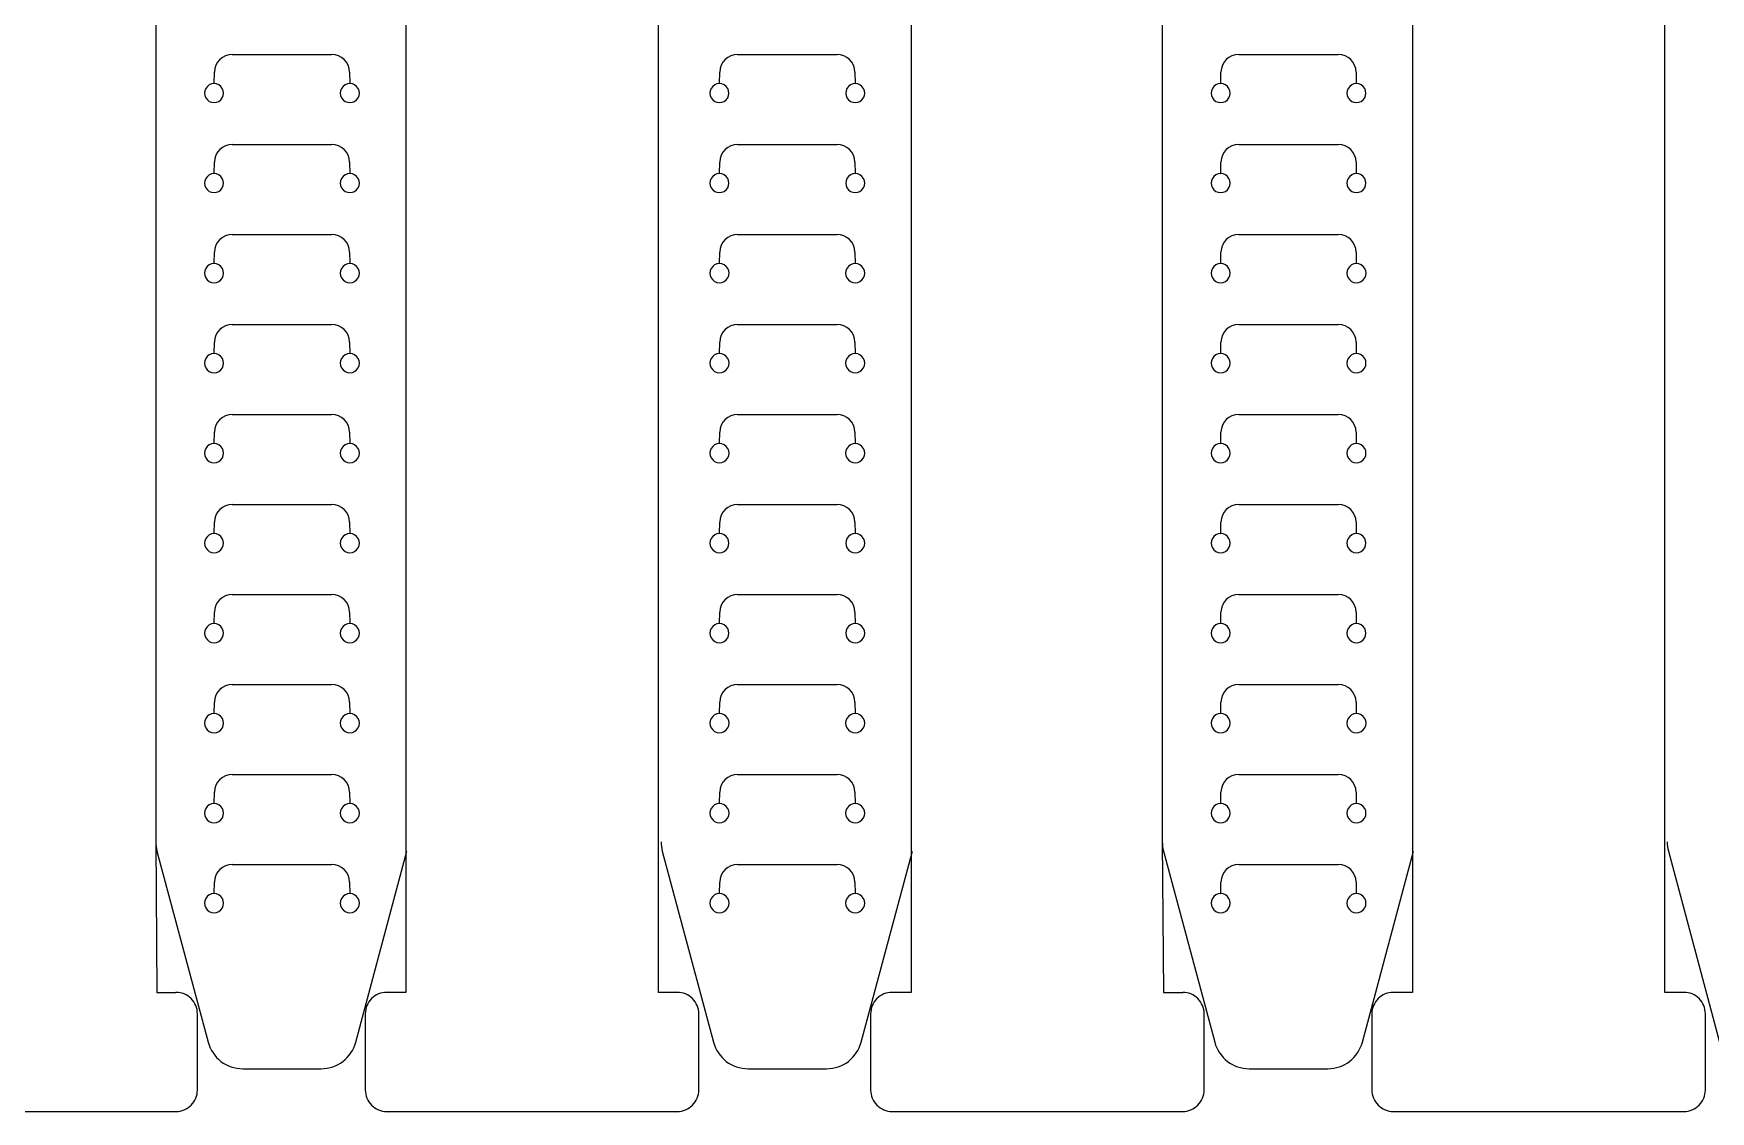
# Model space of a CAD drawing. Extents: x 13 to 590, y 13 to 389.
# Drawn here: x 154.2 to 295, y 13.4 to 103.9 of the extents above; entities that cross this region are included whole.
import ezdxf

# ---------------------------------------------------------------- set-up
doc = ezdxf.new("R2010")
doc.units = 0
doc.layers.add('Layer_1', color=7, linetype='CONTINUOUS')

msp = doc.modelspace()

# ---------------------------------------------------------------- linework, layer by layer
at = {"layer": 'Layer_1', "color": 7}
for p, q in [((164.471636, 378.62263), (164.471636, 36.036161)), ((185.468308, 378.681367), (185.468308, 23.394904)), ((227.899193, 378.681367), (227.899193, 23.394904)), ((248.984897, 378.62263), (248.984897, 36.036161)), ((269.981574, 378.681367), (269.981574, 23.394904)), ((206.668312, 365.981367), (206.668312, 23.394904)), ((291.181578, 23.394904), (291.181578, 365.981367)), ((164.471636, 36.036161), (164.574802, 23.394904)), ((164.573871, 35.259715), (168.875837, 19.204512)), ((181.267439, 19.204512), (185.569405, 35.259715)), ((207.004756, 35.259715), (211.306722, 19.204512)), ((223.698324, 19.204512), (228.00029, 35.259715)), ((248.984897, 36.036161), (249.099197, 23.394904)), ((249.087132, 35.259715), (253.389098, 19.204512)), ((265.780705, 19.204512), (270.082671, 35.259715)), ((291.478256, 35.259715), (295.780222, 19.204512)), ((164.574802, 23.394904), (166.17479, 23.394904)), ((185.468308, 23.394904), (183.868319, 23.394904)), ((208.2683, 23.394904), (206.668312, 23.394904)), ((227.899193, 23.394904), (226.299205, 23.394904)), ((249.099197, 23.394904), (250.699185, 23.394904)), ((269.981574, 23.394904), (268.381586, 23.394904)), ((292.781567, 23.394904), (291.181578, 23.394904)), ((167.974804, 15.194884), (167.974804, 21.59489)), ((182.068306, 21.59489), (182.068306, 15.194884)), ((210.068313, 15.194884), (210.068313, 21.59489)), ((224.499191, 21.59489), (224.499191, 15.194884)), ((252.499199, 15.194884), (252.499199, 21.59489)), ((266.581572, 21.59489), (266.581572, 15.194884)), ((294.58158, 15.194884), (294.58158, 21.59489)), ((171.773607, 16.98098), (178.369643, 16.98098)), ((214.204492, 16.98098), (220.800528, 16.98098)), ((256.286868, 16.98098), (262.882904, 16.98098)), ((141.77481, 13.394897), (166.17479, 13.394897)), ((183.868319, 13.394897), (208.2683, 13.394897)), ((226.299205, 13.394897), (250.699185, 13.394897)), ((268.381586, 13.394897), (292.781567, 13.394897))]:
    msp.add_line(p, q, dxfattribs=at)
at = {"layer": 'Layer_1', "color": 1}
for p, q in [((170.899529, 102.142307), (179.243747, 102.142307)), ((213.330414, 102.142307), (221.674632, 102.142307)), ((255.41279, 102.142307), (263.757008, 102.142307)), ((169.384313, 99.693694), (169.399659, 100.666091)), ((180.743564, 100.666091), (180.758909, 99.693694)), ((211.815198, 99.693694), (211.830544, 100.666091)), ((223.174449, 100.666091), (223.189795, 99.693694)), ((253.897575, 99.693694), (253.91292, 100.666091)), ((265.25683, 100.666091), (265.272176, 99.693694)), ((169.37164, 99.6938), (169.37164, 99.6938)), ((180.771636, 99.6938), (180.771636, 99.6938)), ((211.802525, 99.6938), (211.802525, 99.6938)), ((223.202521, 99.6938), (223.202521, 99.6938)), ((253.884901, 99.6938), (253.884901, 99.6938)), ((265.284902, 99.6938), (265.284902, 99.6938)), ((170.899529, 94.585331), (179.243747, 94.585331)), ((213.330414, 94.585331), (221.674632, 94.585331)), ((255.41279, 94.585331), (263.757008, 94.585331)), ((169.384313, 92.136718), (169.399659, 93.109114)), ((180.743564, 93.109114), (180.758909, 92.136718)), ((211.815198, 92.136718), (211.830544, 93.109114)), ((223.174449, 93.109114), (223.189795, 92.136718)), ((253.897575, 92.136718), (253.91292, 93.109114)), ((265.25683, 93.109114), (265.272176, 92.136718)), ((169.37164, 92.136824), (169.37164, 92.136824)), ((180.771636, 92.136824), (180.771636, 92.136824)), ((211.802525, 92.136824), (211.802525, 92.136824)), ((223.202521, 92.136824), (223.202521, 92.136824)), ((253.884901, 92.136824), (253.884901, 92.136824)), ((265.284902, 92.136824), (265.284902, 92.136824)), ((170.899529, 87.028354), (179.243747, 87.028354)), ((213.330414, 87.028354), (221.674632, 87.028354)), ((255.41279, 87.028354), (263.757008, 87.028354)), ((169.37164, 84.579821), (169.37164, 84.579821)), ((169.384313, 84.579741), (169.399659, 85.552112)), ((180.743564, 85.552112), (180.758909, 84.579741)), ((180.771636, 84.579821), (180.771636, 84.579821)), ((211.802525, 84.579821), (211.802525, 84.579821)), ((211.815198, 84.579741), (211.830544, 85.552112)), ((223.174449, 85.552112), (223.189795, 84.579741)), ((223.202521, 84.579821), (223.202521, 84.579821)), ((253.884901, 84.579821), (253.884901, 84.579821)), ((253.897575, 84.579741), (253.91292, 85.552112)), ((265.25683, 85.552112), (265.272176, 84.579741)), ((265.284902, 84.579821), (265.284902, 84.579821)), ((170.899529, 79.471378), (179.243747, 79.471378)), ((213.330414, 79.471378), (221.674632, 79.471378)), ((255.41279, 79.471378), (263.757008, 79.471378)), ((169.384313, 77.022739), (169.399659, 77.995135)), ((180.743564, 77.995135), (180.758909, 77.022739)), ((211.815198, 77.022739), (211.830544, 77.995135)), ((223.174449, 77.995135), (223.189795, 77.022739)), ((253.897575, 77.022739), (253.91292, 77.995135)), ((265.25683, 77.995135), (265.272176, 77.022739)), ((169.37164, 77.022845), (169.37164, 77.022845)), ((180.771636, 77.022845), (180.771636, 77.022845)), ((211.802525, 77.022845), (211.802525, 77.022845)), ((223.202521, 77.022845), (223.202521, 77.022845)), ((253.884901, 77.022845), (253.884901, 77.022845)), ((265.284902, 77.022845), (265.284902, 77.022845)), ((170.899529, 71.914402), (179.243747, 71.914402)), ((213.330414, 71.914402), (221.674632, 71.914402)), ((255.41279, 71.914402), (263.757008, 71.914402)), ((169.384313, 69.465762), (169.399659, 70.438159)), ((180.743564, 70.438159), (180.758909, 69.465762)), ((211.815198, 69.465762), (211.830544, 70.438159)), ((223.174449, 70.438159), (223.189795, 69.465762)), ((253.897575, 69.465762), (253.91292, 70.438159)), ((265.25683, 70.438159), (265.272176, 69.465762)), ((169.37164, 69.465868), (169.37164, 69.465868)), ((180.771636, 69.465868), (180.771636, 69.465868)), ((211.802525, 69.465868), (211.802525, 69.465868)), ((223.202521, 69.465868), (223.202521, 69.465868)), ((253.884901, 69.465868), (253.884901, 69.465868)), ((265.284902, 69.465868), (265.284902, 69.465868)), ((170.899529, 64.357426), (179.243747, 64.357426)), ((213.330414, 64.357426), (221.674632, 64.357426)), ((255.41279, 64.357426), (263.757008, 64.357426)), ((169.384313, 61.908786), (169.399659, 62.881183)), ((180.743564, 62.881183), (180.758909, 61.908786)), ((211.815198, 61.908786), (211.830544, 62.881183)), ((223.174449, 62.881183), (223.189795, 61.908786)), ((253.897575, 61.908786), (253.91292, 62.881183)), ((265.25683, 62.881183), (265.272176, 61.908786)), ((169.37164, 61.908892), (169.37164, 61.908892)), ((180.771636, 61.908892), (180.771636, 61.908892)), ((211.802525, 61.908892), (211.802525, 61.908892)), ((223.202521, 61.908892), (223.202521, 61.908892)), ((253.884901, 61.908892), (253.884901, 61.908892)), ((265.284902, 61.908892), (265.284902, 61.908892)), ((170.899529, 56.800423), (179.243747, 56.800423)), ((213.330414, 56.800423), (221.674632, 56.800423)), ((255.41279, 56.800423), (263.757008, 56.800423)), ((169.384313, 54.35181), (169.399659, 55.324207)), ((180.743564, 55.324207), (180.758909, 54.35181)), ((211.815198, 54.35181), (211.830544, 55.324207)), ((223.174449, 55.324207), (223.189795, 54.35181)), ((253.897575, 54.35181), (253.91292, 55.324207)), ((265.25683, 55.324207), (265.272176, 54.35181)), ((169.37164, 54.351916), (169.37164, 54.351916)), ((180.771636, 54.351916), (180.771636, 54.351916)), ((211.802525, 54.351916), (211.802525, 54.351916)), ((223.202521, 54.351916), (223.202521, 54.351916)), ((253.884901, 54.351916), (253.884901, 54.351916)), ((265.284902, 54.351916), (265.284902, 54.351916)), ((170.899529, 49.243447), (179.243747, 49.243447)), ((213.330414, 49.243447), (221.674632, 49.243447)), ((255.41279, 49.243447), (263.757008, 49.243447)), ((169.37164, 46.794913), (169.37164, 46.794913)), ((169.384313, 46.794834), (169.399659, 47.767204)), ((180.743564, 47.767204), (180.758909, 46.794834)), ((180.771636, 46.794913), (180.771636, 46.794913)), ((211.802525, 46.794913), (211.802525, 46.794913)), ((211.815198, 46.794834), (211.830544, 47.767204)), ((223.174449, 47.767204), (223.189795, 46.794834)), ((223.202521, 46.794913), (223.202521, 46.794913)), ((253.884901, 46.794913), (253.884901, 46.794913)), ((253.897575, 46.794834), (253.91292, 47.767204)), ((265.25683, 47.767204), (265.272176, 46.794834)), ((265.284902, 46.794913), (265.284902, 46.794913)), ((170.899529, 41.68647), (179.243747, 41.68647)), ((213.330414, 41.68647), (221.674632, 41.68647)), ((255.41279, 41.68647), (263.757008, 41.68647)), ((169.384313, 39.237831), (169.399659, 40.210228)), ((180.743564, 40.210228), (180.758909, 39.237831)), ((211.815198, 39.237831), (211.830544, 40.210228)), ((223.174449, 40.210228), (223.189795, 39.237831)), ((253.897575, 39.237831), (253.91292, 40.210228)), ((265.25683, 40.210228), (265.272176, 39.237831)), ((169.37164, 39.237937), (169.37164, 39.237937)), ((180.771636, 39.237937), (180.771636, 39.237937)), ((211.802525, 39.237937), (211.802525, 39.237937)), ((223.202521, 39.237937), (223.202521, 39.237937)), ((253.884901, 39.237937), (253.884901, 39.237937)), ((265.284902, 39.237937), (265.284902, 39.237937)), ((170.899529, 34.129494), (179.243747, 34.129494)), ((213.330414, 34.129494), (221.674632, 34.129494)), ((255.41279, 34.129494), (263.757008, 34.129494)), ((169.384313, 31.68086), (169.399659, 32.653251)), ((180.743564, 32.653251), (180.758909, 31.68086)), ((211.815198, 31.68086), (211.830544, 32.653251)), ((223.174449, 32.653251), (223.189795, 31.68086)), ((253.897575, 31.68086), (253.91292, 32.653251)), ((265.25683, 32.653251), (265.272176, 31.68086)), ((169.37164, 31.680966), (169.37164, 31.680966)), ((180.771636, 31.680966), (180.771636, 31.680966)), ((211.802525, 31.680966), (211.802525, 31.680966)), ((223.202521, 31.680966), (223.202521, 31.680966)), ((253.884901, 31.680966), (253.884901, 31.680966)), ((265.284902, 31.680966), (265.284902, 31.680966))]:
    msp.add_line(p, q, dxfattribs=at)
for points in [[(170.899529, 102.142307), (170.080353, 102.142307), (169.412703, 101.485135), (169.399712, 100.666091)], [(180.743564, 100.666091), (180.730599, 101.485135), (180.062897, 102.142307), (179.243747, 102.142307)], [(213.330414, 102.142307), (212.511238, 102.142307), (211.843588, 101.485135), (211.830597, 100.666091)], [(223.174449, 100.666091), (223.161484, 101.485135), (222.493782, 102.142307), (221.674632, 102.142307)], [(255.41279, 102.142307), (254.593614, 102.142307), (253.925964, 101.485135), (253.912973, 100.666091)], [(265.25683, 100.666091), (265.243866, 101.485135), (264.576158, 102.142307), (263.757008, 102.142307)], [(168.678802, 99.293803), (168.5359, 99.046285), (168.5359, 98.7413), (168.678802, 98.493782)], [(169.37164, 99.6938), (169.08581, 99.6938), (168.821703, 99.54132), (168.678802, 99.293803)], [(170.064451, 99.293803), (169.92155, 99.54132), (169.657443, 99.6938), (169.37164, 99.6938)], [(170.064451, 98.493782), (170.207379, 98.7413), (170.207379, 99.046285), (170.064451, 99.293803)], [(180.078798, 99.293803), (179.935897, 99.046285), (179.935897, 98.7413), (180.078798, 98.493782)], [(180.771636, 99.6938), (180.485807, 99.6938), (180.221699, 99.54132), (180.078798, 99.293803)], [(181.464447, 99.293803), (181.321546, 99.54132), (181.057439, 99.6938), (180.771636, 99.6938)], [(181.464447, 98.493782), (181.607375, 98.7413), (181.607375, 99.046285), (181.464447, 99.293803)], [(211.109687, 99.293803), (210.966786, 99.046285), (210.966786, 98.7413), (211.109687, 98.493782)], [(211.802525, 99.6938), (211.516696, 99.6938), (211.252588, 99.54132), (211.109687, 99.293803)], [(212.495336, 99.293803), (212.352435, 99.54132), (212.088328, 99.6938), (211.802525, 99.6938)], [(212.495336, 98.493782), (212.638264, 98.7413), (212.638264, 99.046285), (212.495336, 99.293803)], [(222.509683, 99.293803), (222.366782, 99.046285), (222.366782, 98.7413), (222.509683, 98.493782)], [(223.202521, 99.6938), (222.916692, 99.6938), (222.652585, 99.54132), (222.509683, 99.293803)], [(223.895333, 99.293803), (223.752431, 99.54132), (223.488324, 99.6938), (223.202521, 99.6938)], [(223.895333, 98.493782), (224.038261, 98.7413), (224.038261, 99.046285), (223.895333, 99.293803)], [(253.192063, 99.293803), (253.049162, 99.046285), (253.049162, 98.7413), (253.192063, 98.493782)], [(253.884901, 99.6938), (253.599072, 99.6938), (253.334965, 99.54132), (253.192063, 99.293803)], [(254.577712, 99.293803), (254.434811, 99.54132), (254.170704, 99.6938), (253.884901, 99.6938)], [(254.577712, 98.493782), (254.72064, 98.7413), (254.72064, 99.046285), (254.577712, 99.293803)], [(264.592065, 99.293803), (264.449158, 99.046285), (264.449158, 98.7413), (264.592065, 98.493782)], [(265.284902, 99.6938), (264.999073, 99.6938), (264.734966, 99.54132), (264.592065, 99.293803)], [(265.977714, 99.293803), (265.834812, 99.54132), (265.570705, 99.6938), (265.284902, 99.6938)], [(265.977714, 98.493782), (266.120642, 98.7413), (266.120642, 99.046285), (265.977714, 99.293803)], [(168.678802, 98.493782), (168.821703, 98.246264), (169.08581, 98.093785), (169.37164, 98.093785)], [(169.37164, 98.093785), (169.657443, 98.093785), (169.92155, 98.246264), (170.064451, 98.493782)], [(180.078798, 98.493782), (180.2217, 98.246264), (180.485807, 98.093785), (180.771636, 98.093785)], [(180.771636, 98.093785), (181.057439, 98.093785), (181.321546, 98.246264), (181.464447, 98.493782)], [(211.109687, 98.493782), (211.252588, 98.246264), (211.516696, 98.093785), (211.802525, 98.093785)], [(211.802525, 98.093785), (212.088328, 98.093785), (212.352435, 98.246264), (212.495336, 98.493782)], [(222.509683, 98.493782), (222.652585, 98.246264), (222.916692, 98.093785), (223.202521, 98.093785)], [(223.202521, 98.093785), (223.488324, 98.093785), (223.752431, 98.246264), (223.895333, 98.493782)], [(253.192063, 98.493782), (253.334965, 98.246264), (253.599072, 98.093785), (253.884901, 98.093785)], [(253.884901, 98.093785), (254.170704, 98.093785), (254.434811, 98.246264), (254.577712, 98.493782)], [(264.592065, 98.493782), (264.734966, 98.246264), (264.999073, 98.093785), (265.284902, 98.093785)], [(265.284902, 98.093785), (265.570705, 98.093785), (265.834812, 98.246264), (265.977714, 98.493782)], [(170.899529, 94.585331), (170.080353, 94.585331), (169.412703, 93.928159), (169.399712, 93.109114)], [(180.743564, 93.109114), (180.730599, 93.928159), (180.062897, 94.585331), (179.243747, 94.585331)], [(213.330414, 94.585331), (212.511238, 94.585331), (211.843588, 93.928159), (211.830597, 93.109114)], [(223.174449, 93.109114), (223.161484, 93.928159), (222.493782, 94.585331), (221.674632, 94.585331)], [(255.41279, 94.585331), (254.593614, 94.585331), (253.925964, 93.928159), (253.912973, 93.109114)], [(265.25683, 93.109114), (265.243866, 93.928159), (264.576158, 94.585331), (263.757008, 94.585331)], [(168.678802, 91.736826), (168.5359, 91.489309), (168.5359, 91.18435), (168.678802, 90.936806)], [(169.37164, 92.136824), (169.08581, 92.136824), (168.821703, 91.984344), (168.678802, 91.736826)], [(170.064451, 91.736826), (169.92155, 91.984344), (169.657443, 92.136824), (169.37164, 92.136824)], [(170.064451, 90.936806), (170.207379, 91.18435), (170.207379, 91.489309), (170.064451, 91.736826)], [(180.078798, 91.736826), (179.935897, 91.489309), (179.935897, 91.18435), (180.078798, 90.936806)], [(180.771636, 92.136824), (180.485807, 92.136824), (180.221699, 91.984344), (180.078798, 91.736826)], [(181.464447, 91.736826), (181.321546, 91.984344), (181.057439, 92.136824), (180.771636, 92.136824)], [(181.464447, 90.936806), (181.607375, 91.18435), (181.607375, 91.489309), (181.464447, 91.736826)], [(211.109687, 91.736826), (210.966786, 91.489309), (210.966786, 91.18435), (211.109687, 90.936806)], [(211.802525, 92.136824), (211.516696, 92.136824), (211.252588, 91.984344), (211.109687, 91.736826)], [(212.495336, 91.736826), (212.352435, 91.984344), (212.088328, 92.136824), (211.802525, 92.136824)], [(212.495336, 90.936806), (212.638264, 91.18435), (212.638264, 91.489309), (212.495336, 91.736826)], [(222.509683, 91.736826), (222.366782, 91.489309), (222.366782, 91.18435), (222.509683, 90.936806)], [(223.202521, 92.136824), (222.916692, 92.136824), (222.652585, 91.984344), (222.509683, 91.736826)], [(223.895333, 91.736826), (223.752431, 91.984344), (223.488324, 92.136824), (223.202521, 92.136824)], [(223.895333, 90.936806), (224.038261, 91.18435), (224.038261, 91.489309), (223.895333, 91.736826)], [(253.192063, 91.736826), (253.049162, 91.489309), (253.049162, 91.18435), (253.192063, 90.936806)], [(253.884901, 92.136824), (253.599072, 92.136824), (253.334965, 91.984344), (253.192063, 91.736826)], [(254.577712, 91.736826), (254.434811, 91.984344), (254.170704, 92.136824), (253.884901, 92.136824)], [(254.577712, 90.936806), (254.72064, 91.18435), (254.72064, 91.489309), (254.577712, 91.736826)], [(264.592065, 91.736826), (264.449158, 91.489309), (264.449158, 91.18435), (264.592065, 90.936806)], [(265.284902, 92.136824), (264.999073, 92.136824), (264.734966, 91.984344), (264.592065, 91.736826)], [(265.977714, 91.736826), (265.834812, 91.984344), (265.570705, 92.136824), (265.284902, 92.136824)], [(265.977714, 90.936806), (266.120642, 91.18435), (266.120642, 91.489309), (265.977714, 91.736826)], [(168.678802, 90.936806), (168.821703, 90.689288), (169.08581, 90.536809), (169.37164, 90.536809)], [(169.37164, 90.536809), (169.657443, 90.536809), (169.92155, 90.689288), (170.064451, 90.936806)], [(180.078798, 90.936806), (180.2217, 90.689288), (180.485807, 90.536809), (180.771636, 90.536809)], [(180.771636, 90.536809), (181.057439, 90.536809), (181.321546, 90.689288), (181.464447, 90.936806)], [(211.109687, 90.936806), (211.252588, 90.689288), (211.516696, 90.536809), (211.802525, 90.536809)], [(211.802525, 90.536809), (212.088328, 90.536809), (212.352435, 90.689288), (212.495336, 90.936806)], [(222.509683, 90.936806), (222.652585, 90.689288), (222.916692, 90.536809), (223.202521, 90.536809)], [(223.202521, 90.536809), (223.488324, 90.536809), (223.752431, 90.689288), (223.895333, 90.936806)], [(253.192063, 90.936806), (253.334965, 90.689288), (253.599072, 90.536809), (253.884901, 90.536809)], [(253.884901, 90.536809), (254.170704, 90.536809), (254.434811, 90.689288), (254.577712, 90.936806)], [(264.592065, 90.936806), (264.734966, 90.689288), (264.999073, 90.536809), (265.284902, 90.536809)], [(265.284902, 90.536809), (265.570705, 90.536809), (265.834812, 90.689288), (265.977714, 90.936806)], [(170.899529, 87.028354), (170.080353, 87.028354), (169.412677, 86.371182), (169.399712, 85.552112)], [(180.743564, 85.552112), (180.730599, 86.371182), (180.062897, 87.028354), (179.243747, 87.028354)], [(213.330414, 87.028354), (212.511238, 87.028354), (211.843562, 86.371182), (211.830597, 85.552112)], [(223.174449, 85.552112), (223.161484, 86.371182), (222.493782, 87.028354), (221.674632, 87.028354)], [(255.41279, 87.028354), (254.593614, 87.028354), (253.925938, 86.371182), (253.912973, 85.552112)], [(265.25683, 85.552112), (265.243866, 86.371182), (264.576158, 87.028354), (263.757008, 87.028354)], [(169.37164, 84.579821), (169.085043, 84.579821), (168.819719, 84.42877), (168.676103, 84.180776)], [(170.06715, 84.180776), (169.923534, 84.42877), (169.65821, 84.580985), (169.37164, 84.579821)], [(180.771636, 84.579821), (180.485039, 84.579821), (180.219715, 84.42877), (180.076099, 84.180776)], [(181.467173, 84.180776), (181.32353, 84.42877), (181.058206, 84.580985), (180.771636, 84.579821)], [(211.802525, 84.579821), (211.515928, 84.579821), (211.250604, 84.42877), (211.106988, 84.180776)], [(212.498035, 84.180776), (212.354419, 84.42877), (212.089095, 84.580985), (211.802525, 84.579821)], [(223.202521, 84.579821), (222.915925, 84.579821), (222.6506, 84.42877), (222.506985, 84.180776)], [(223.898058, 84.180776), (223.754416, 84.42877), (223.489091, 84.580985), (223.202521, 84.579821)], [(253.884901, 84.579821), (253.598304, 84.579821), (253.33298, 84.42877), (253.189364, 84.180776)], [(254.580411, 84.180776), (254.436795, 84.42877), (254.171471, 84.580985), (253.884901, 84.579821)], [(265.284902, 84.579821), (264.998306, 84.579821), (264.732982, 84.42877), (264.589366, 84.180776)], [(265.980439, 84.180776), (265.836797, 84.42877), (265.571473, 84.580985), (265.284902, 84.579821)], [(168.676103, 84.180776), (168.532461, 83.932782), (168.532461, 83.626897), (168.676103, 83.378877)], [(168.676103, 83.378877), (168.819719, 83.130883), (169.085043, 82.978668), (169.37164, 82.979832)], [(169.37164, 82.979832), (169.65821, 82.979832), (169.923534, 83.130883), (170.06715, 83.378877)], [(170.06715, 83.378877), (170.210792, 83.626897), (170.210792, 83.932782), (170.06715, 84.180776)], [(180.076099, 84.180776), (179.932457, 83.932782), (179.932457, 83.626897), (180.076099, 83.378877)], [(180.076099, 83.378877), (180.219715, 83.130883), (180.485039, 82.978668), (180.771636, 82.979832)], [(180.771636, 82.979832), (181.058206, 82.979832), (181.32353, 83.130883), (181.467173, 83.378877)], [(181.467173, 83.378877), (181.610788, 83.626897), (181.610788, 83.932782), (181.467173, 84.180776)], [(211.106988, 84.180776), (210.963346, 83.932782), (210.963346, 83.626897), (211.106988, 83.378877)], [(211.106988, 83.378877), (211.250604, 83.130883), (211.515928, 82.978668), (211.802525, 82.979832)], [(211.802525, 82.979832), (212.089095, 82.979832), (212.354419, 83.130883), (212.498035, 83.378877)], [(212.498035, 83.378877), (212.641677, 83.626897), (212.641677, 83.932782), (212.498035, 84.180776)], [(222.506984, 84.180776), (222.363342, 83.932782), (222.363342, 83.626897), (222.506984, 83.378877)], [(222.506984, 83.378877), (222.6506, 83.130883), (222.915925, 82.978668), (223.202521, 82.979832)], [(223.202521, 82.979832), (223.489091, 82.979832), (223.754416, 83.130883), (223.898058, 83.378877)], [(223.898058, 83.378877), (224.041674, 83.626897), (224.041674, 83.932782), (223.898058, 84.180776)], [(253.189364, 84.180776), (253.045722, 83.932782), (253.045722, 83.626897), (253.189364, 83.378877)], [(253.189364, 83.378877), (253.33298, 83.130883), (253.598304, 82.978668), (253.884901, 82.979832)], [(253.884901, 82.979832), (254.171471, 82.979832), (254.436795, 83.130883), (254.580411, 83.378877)], [(254.580411, 83.378877), (254.724053, 83.626897), (254.724053, 83.932782), (254.580411, 84.180776)], [(264.589366, 84.180776), (264.445718, 83.932782), (264.445718, 83.626897), (264.589366, 83.378877)], [(264.589366, 83.378877), (264.732982, 83.130883), (264.998306, 82.978668), (265.284902, 82.979832)], [(265.284902, 82.979832), (265.571473, 82.979832), (265.836797, 83.130883), (265.980439, 83.378877)], [(265.980439, 83.378877), (266.124055, 83.626897), (266.124055, 83.932782), (265.980439, 84.180776)], [(170.899529, 79.471378), (170.080353, 79.471378), (169.412677, 78.814206), (169.399712, 77.995135)], [(180.743564, 77.995135), (180.730599, 78.814206), (180.062897, 79.471378), (179.243747, 79.471378)], [(213.330414, 79.471378), (212.511238, 79.471378), (211.843562, 78.814206), (211.830597, 77.995135)], [(223.174449, 77.995135), (223.161484, 78.814206), (222.493782, 79.471378), (221.674632, 79.471378)], [(255.41279, 79.471378), (254.593614, 79.471378), (253.925938, 78.814206), (253.912973, 77.995135)], [(265.25683, 77.995135), (265.243866, 78.814206), (264.576158, 79.471378), (263.757008, 79.471378)], [(168.676262, 76.623721), (168.532672, 76.375753), (168.532672, 76.069948), (168.676262, 75.82198)], [(169.37164, 77.022845), (169.085096, 77.022845), (168.819851, 76.871688), (168.676262, 76.623721)], [(170.066991, 76.623721), (169.923402, 76.871688), (169.658157, 77.023929), (169.37164, 77.022845)], [(170.066991, 75.82198), (170.210581, 76.069948), (170.210581, 76.375753), (170.066991, 76.623721)], [(180.076258, 76.623721), (179.932669, 76.375753), (179.932669, 76.069948), (180.076258, 75.82198)], [(180.771636, 77.022845), (180.485092, 77.022845), (180.219847, 76.871688), (180.076258, 76.623721)], [(181.466987, 76.623721), (181.323398, 76.871688), (181.058153, 77.023929), (180.771636, 77.022845)], [(181.466987, 75.82198), (181.610577, 76.069948), (181.610577, 76.375753), (181.466987, 76.623721)], [(211.107147, 76.623721), (210.963558, 76.375753), (210.963558, 76.069948), (211.107147, 75.82198)], [(211.802525, 77.022845), (211.515981, 77.022845), (211.250736, 76.871688), (211.107147, 76.623721)], [(212.497876, 76.623721), (212.354287, 76.871688), (212.089042, 77.023929), (211.802525, 77.022845)], [(212.497876, 75.82198), (212.641466, 76.069948), (212.641466, 76.375753), (212.497876, 76.623721)], [(222.507143, 76.623721), (222.363554, 76.375753), (222.363554, 76.069948), (222.507143, 75.82198)], [(223.202521, 77.022845), (222.915977, 77.022845), (222.650733, 76.871688), (222.507143, 76.623721)], [(223.897873, 76.623721), (223.754283, 76.871688), (223.489038, 77.023929), (223.202521, 77.022845)], [(223.897873, 75.82198), (224.041462, 76.069948), (224.041462, 76.375753), (223.897873, 76.623721)], [(253.189523, 76.623721), (253.045934, 76.375753), (253.045934, 76.069948), (253.189523, 75.82198)], [(253.884901, 77.022845), (253.598357, 77.022845), (253.333112, 76.871688), (253.189523, 76.623721)], [(254.580252, 76.623721), (254.436663, 76.871688), (254.171418, 77.023929), (253.884901, 77.022845)], [(254.580252, 75.82198), (254.723842, 76.069948), (254.723842, 76.375753), (254.580252, 76.623721)], [(264.589525, 76.623721), (264.44593, 76.375753), (264.44593, 76.069948), (264.589525, 75.82198)], [(265.284902, 77.022845), (264.998359, 77.022845), (264.733114, 76.871688), (264.589525, 76.623721)], [(265.980254, 76.623721), (265.836665, 76.871688), (265.57142, 77.023929), (265.284902, 77.022845)], [(265.980254, 75.82198), (266.123843, 76.069948), (266.123843, 76.375753), (265.980254, 76.623721)], [(168.676262, 75.82198), (168.819851, 75.574013), (169.085096, 75.421771), (169.37164, 75.422856)], [(169.37164, 75.422856), (169.658157, 75.422856), (169.923402, 75.574013), (170.066991, 75.82198)], [(180.076258, 75.82198), (180.219847, 75.574013), (180.485092, 75.421771), (180.771636, 75.422856)], [(180.771636, 75.422856), (181.058153, 75.422856), (181.323398, 75.574013), (181.466987, 75.82198)], [(211.107147, 75.82198), (211.250736, 75.574013), (211.515981, 75.421771), (211.802525, 75.422856)], [(211.802525, 75.422856), (212.089042, 75.422856), (212.354287, 75.574013), (212.497876, 75.82198)], [(222.507143, 75.82198), (222.650733, 75.574013), (222.915977, 75.421771), (223.202521, 75.422856)], [(223.202521, 75.422856), (223.489038, 75.422856), (223.754283, 75.574013), (223.897873, 75.82198)], [(253.189523, 75.82198), (253.333112, 75.574013), (253.598357, 75.421771), (253.884901, 75.422856)], [(253.884901, 75.422856), (254.171418, 75.422856), (254.436663, 75.574013), (254.580252, 75.82198)], [(264.589525, 75.82198), (264.733114, 75.574013), (264.998359, 75.421771), (265.284902, 75.422856)], [(265.284902, 75.422856), (265.57142, 75.422856), (265.836665, 75.574013), (265.980254, 75.82198)], [(170.899529, 71.914402), (170.080353, 71.914402), (169.412677, 71.25723), (169.399712, 70.438159)], [(180.743564, 70.438159), (180.730599, 71.25723), (180.062897, 71.914402), (179.243747, 71.914402)], [(213.330414, 71.914402), (212.511238, 71.914402), (211.843562, 71.25723), (211.830597, 70.438159)], [(223.174449, 70.438159), (223.161484, 71.25723), (222.493782, 71.914402), (221.674632, 71.914402)], [(255.41279, 71.914402), (254.593614, 71.914402), (253.925938, 71.25723), (253.912973, 70.438159)], [(265.25683, 70.438159), (265.243866, 71.25723), (264.576158, 71.914402), (263.757008, 71.914402)], [(168.676262, 69.066744), (168.532672, 68.818777), (168.532672, 68.512971), (168.676262, 68.265004)], [(169.37164, 69.465868), (169.085096, 69.465868), (168.819851, 69.314712), (168.676262, 69.066744)], [(170.066991, 69.066744), (169.923402, 69.314712), (169.658157, 69.466953), (169.37164, 69.465868)], [(170.066991, 68.265004), (170.210581, 68.512971), (170.210581, 68.818777), (170.066991, 69.066744)], [(180.076258, 69.066744), (179.932669, 68.818777), (179.932669, 68.512971), (180.076258, 68.265004)], [(180.771636, 69.465868), (180.485092, 69.465868), (180.219847, 69.314712), (180.076258, 69.066744)], [(181.466987, 69.066744), (181.323398, 69.314712), (181.058153, 69.466953), (180.771636, 69.465868)], [(181.466987, 68.265004), (181.610577, 68.512971), (181.610577, 68.818777), (181.466987, 69.066744)], [(211.107147, 69.066744), (210.963558, 68.818777), (210.963558, 68.512971), (211.107147, 68.265004)], [(211.802525, 69.465868), (211.515981, 69.465868), (211.250736, 69.314712), (211.107147, 69.066744)], [(212.497876, 69.066744), (212.354287, 69.314712), (212.089042, 69.466953), (211.802525, 69.465868)], [(212.497876, 68.265004), (212.641466, 68.512971), (212.641466, 68.818777), (212.497876, 69.066744)], [(222.507143, 69.066744), (222.363554, 68.818777), (222.363554, 68.512971), (222.507143, 68.265004)], [(223.202521, 69.465868), (222.915977, 69.465868), (222.650733, 69.314712), (222.507143, 69.066744)], [(223.897873, 69.066744), (223.754283, 69.314712), (223.489038, 69.466953), (223.202521, 69.465868)], [(223.897873, 68.265004), (224.041462, 68.512971), (224.041462, 68.818777), (223.897873, 69.066744)], [(253.189523, 69.066744), (253.045934, 68.818777), (253.045934, 68.512971), (253.189523, 68.265004)], [(253.884901, 69.465868), (253.598357, 69.465868), (253.333112, 69.314712), (253.189523, 69.066744)], [(254.580252, 69.066744), (254.436663, 69.314712), (254.171418, 69.466953), (253.884901, 69.465868)], [(254.580252, 68.265004), (254.723842, 68.512971), (254.723842, 68.818777), (254.580252, 69.066744)], [(264.589525, 69.066744), (264.44593, 68.818777), (264.44593, 68.512971), (264.589525, 68.265004)], [(265.284902, 69.465868), (264.998359, 69.465868), (264.733114, 69.314712), (264.589525, 69.066744)], [(265.980254, 69.066744), (265.836665, 69.314712), (265.57142, 69.466953), (265.284902, 69.465868)], [(265.980254, 68.265004), (266.123843, 68.512971), (266.123843, 68.818777), (265.980254, 69.066744)], [(168.676262, 68.265004), (168.819851, 68.017036), (169.085096, 67.864795), (169.37164, 67.86588)], [(169.37164, 67.86588), (169.658157, 67.86588), (169.923402, 68.017036), (170.066991, 68.265004)], [(180.076258, 68.265004), (180.219847, 68.017036), (180.485092, 67.864795), (180.771636, 67.86588)], [(180.771636, 67.86588), (181.058153, 67.86588), (181.323398, 68.017036), (181.466987, 68.265004)], [(211.107147, 68.265004), (211.250736, 68.017036), (211.515981, 67.864795), (211.802525, 67.86588)], [(211.802525, 67.86588), (212.089042, 67.86588), (212.354287, 68.017036), (212.497876, 68.265004)], [(222.507143, 68.265004), (222.650733, 68.017036), (222.915977, 67.864795), (223.202521, 67.86588)], [(223.202521, 67.86588), (223.489038, 67.86588), (223.754283, 68.017036), (223.897873, 68.265004)], [(253.189523, 68.265004), (253.333112, 68.017036), (253.598357, 67.864795), (253.884901, 67.86588)], [(253.884901, 67.86588), (254.171418, 67.86588), (254.436663, 68.017036), (254.580252, 68.265004)], [(264.589525, 68.265004), (264.733114, 68.017036), (264.998359, 67.864795), (265.284902, 67.86588)], [(265.284902, 67.86588), (265.57142, 67.86588), (265.836665, 68.017036), (265.980254, 68.265004)], [(170.899529, 64.357426), (170.080353, 64.357426), (169.412677, 63.700254), (169.399712, 62.881183)], [(180.743564, 62.881183), (180.730599, 63.700254), (180.062897, 64.357426), (179.243747, 64.357426)], [(213.330414, 64.357426), (212.511238, 64.357426), (211.843562, 63.700254), (211.830597, 62.881183)], [(223.174449, 62.881183), (223.161484, 63.700254), (222.493782, 64.357426), (221.674632, 64.357426)], [(255.41279, 64.357426), (254.593614, 64.357426), (253.925938, 63.700254), (253.912973, 62.881183)], [(265.25683, 62.881183), (265.243866, 63.700254), (264.576158, 64.357426), (263.757008, 64.357426)], [(168.678802, 61.508895), (168.5359, 61.261377), (168.5359, 60.956419), (168.678802, 60.708874)], [(169.37164, 61.908892), (169.08581, 61.908892), (168.821703, 61.756413), (168.678802, 61.508895)], [(168.678802, 60.708874), (168.821703, 60.461357), (169.08581, 60.308877), (169.37164, 60.308877)], [(170.064451, 61.508895), (169.92155, 61.756413), (169.657443, 61.908892), (169.37164, 61.908892)], [(169.37164, 60.308877), (169.657443, 60.308877), (169.92155, 60.461357), (170.064451, 60.708874)], [(170.064451, 60.708874), (170.207379, 60.956419), (170.207379, 61.261377), (170.064451, 61.508895)], [(180.078798, 61.508895), (179.935897, 61.261377), (179.935897, 60.956419), (180.078798, 60.708874)], [(180.771636, 61.908892), (180.485807, 61.908892), (180.221699, 61.756413), (180.078798, 61.508895)], [(180.078798, 60.708874), (180.2217, 60.461357), (180.485807, 60.308877), (180.771636, 60.308877)], [(181.464447, 61.508895), (181.321546, 61.756413), (181.057439, 61.908892), (180.771636, 61.908892)], [(180.771636, 60.308877), (181.057439, 60.308877), (181.321546, 60.461357), (181.464447, 60.708874)], [(181.464447, 60.708874), (181.607375, 60.956419), (181.607375, 61.261377), (181.464447, 61.508895)], [(211.109687, 61.508895), (210.966786, 61.261377), (210.966786, 60.956419), (211.109687, 60.708874)], [(211.802525, 61.908892), (211.516696, 61.908892), (211.252588, 61.756413), (211.109687, 61.508895)], [(211.109687, 60.708874), (211.252588, 60.461357), (211.516696, 60.308877), (211.802525, 60.308877)], [(212.495336, 61.508895), (212.352435, 61.756413), (212.088328, 61.908892), (211.802525, 61.908892)], [(211.802525, 60.308877), (212.088328, 60.308877), (212.352435, 60.461357), (212.495336, 60.708874)], [(212.495336, 60.708874), (212.638264, 60.956419), (212.638264, 61.261377), (212.495336, 61.508895)], [(222.509683, 61.508895), (222.366782, 61.261377), (222.366782, 60.956419), (222.509683, 60.708874)], [(223.202521, 61.908892), (222.916692, 61.908892), (222.652585, 61.756413), (222.509683, 61.508895)], [(222.509683, 60.708874), (222.652585, 60.461357), (222.916692, 60.308877), (223.202521, 60.308877)], [(223.895333, 61.508895), (223.752431, 61.756413), (223.488324, 61.908892), (223.202521, 61.908892)], [(223.202521, 60.308877), (223.488324, 60.308877), (223.752431, 60.461357), (223.895333, 60.708874)], [(223.895333, 60.708874), (224.038261, 60.956419), (224.038261, 61.261377), (223.895333, 61.508895)], [(253.192063, 61.508895), (253.049162, 61.261377), (253.049162, 60.956419), (253.192063, 60.708874)], [(253.884901, 61.908892), (253.599072, 61.908892), (253.334965, 61.756413), (253.192063, 61.508895)], [(253.192063, 60.708874), (253.334965, 60.461357), (253.599072, 60.308877), (253.884901, 60.308877)], [(254.577712, 61.508895), (254.434811, 61.756413), (254.170704, 61.908892), (253.884901, 61.908892)], [(253.884901, 60.308877), (254.170704, 60.308877), (254.434811, 60.461357), (254.577712, 60.708874)], [(254.577712, 60.708874), (254.72064, 60.956419), (254.72064, 61.261377), (254.577712, 61.508895)], [(264.592065, 61.508895), (264.449158, 61.261377), (264.449158, 60.956419), (264.592065, 60.708874)], [(265.284902, 61.908892), (264.999073, 61.908892), (264.734966, 61.756413), (264.592065, 61.508895)], [(264.592065, 60.708874), (264.734966, 60.461357), (264.999073, 60.308877), (265.284902, 60.308877)], [(265.977714, 61.508895), (265.834812, 61.756413), (265.570705, 61.908892), (265.284902, 61.908892)], [(265.284902, 60.308877), (265.570705, 60.308877), (265.834812, 60.461357), (265.977714, 60.708874)], [(265.977714, 60.708874), (266.120642, 60.956419), (266.120642, 61.261377), (265.977714, 61.508895)], [(170.899529, 56.800423), (170.080353, 56.800423), (169.412703, 56.143251), (169.399712, 55.324207)], [(180.743564, 55.324207), (180.730599, 56.143251), (180.062897, 56.800423), (179.243747, 56.800423)], [(213.330414, 56.800423), (212.511238, 56.800423), (211.843588, 56.143251), (211.830597, 55.324207)], [(223.174449, 55.324207), (223.161484, 56.143251), (222.493782, 56.800423), (221.674632, 56.800423)], [(255.41279, 56.800423), (254.593614, 56.800423), (253.925964, 56.143251), (253.912973, 55.324207)], [(265.25683, 55.324207), (265.243866, 56.143251), (264.576158, 56.800423), (263.757008, 56.800423)], [(168.678802, 53.951919), (168.5359, 53.704401), (168.5359, 53.399416), (168.678802, 53.151898)], [(169.37164, 54.351916), (169.08581, 54.351916), (168.821703, 54.199436), (168.678802, 53.951919)], [(170.064451, 53.951919), (169.92155, 54.199436), (169.657443, 54.351916), (169.37164, 54.351916)], [(170.064451, 53.151898), (170.207379, 53.399416), (170.207379, 53.704401), (170.064451, 53.951919)], [(180.078798, 53.951919), (179.935897, 53.704401), (179.935897, 53.399416), (180.078798, 53.151898)], [(180.771636, 54.351916), (180.485807, 54.351916), (180.221699, 54.199436), (180.078798, 53.951919)], [(181.464447, 53.951919), (181.321546, 54.199436), (181.057439, 54.351916), (180.771636, 54.351916)], [(181.464447, 53.151898), (181.607375, 53.399416), (181.607375, 53.704401), (181.464447, 53.951919)], [(211.109687, 53.951919), (210.966786, 53.704401), (210.966786, 53.399416), (211.109687, 53.151898)], [(211.802525, 54.351916), (211.516696, 54.351916), (211.252588, 54.199436), (211.109687, 53.951919)], [(212.495336, 53.951919), (212.352435, 54.199436), (212.088328, 54.351916), (211.802525, 54.351916)], [(212.495336, 53.151898), (212.638264, 53.399416), (212.638264, 53.704401), (212.495336, 53.951919)], [(222.509683, 53.951919), (222.366782, 53.704401), (222.366782, 53.399416), (222.509683, 53.151898)], [(223.202521, 54.351916), (222.916692, 54.351916), (222.652585, 54.199436), (222.509683, 53.951919)], [(223.895333, 53.951919), (223.752431, 54.199436), (223.488324, 54.351916), (223.202521, 54.351916)], [(223.895333, 53.151898), (224.038261, 53.399416), (224.038261, 53.704401), (223.895333, 53.951919)], [(253.192063, 53.951919), (253.049162, 53.704401), (253.049162, 53.399416), (253.192063, 53.151898)], [(253.884901, 54.351916), (253.599072, 54.351916), (253.334965, 54.199436), (253.192063, 53.951919)], [(254.577712, 53.951919), (254.434811, 54.199436), (254.170704, 54.351916), (253.884901, 54.351916)], [(254.577712, 53.151898), (254.72064, 53.399416), (254.72064, 53.704401), (254.577712, 53.951919)], [(264.592065, 53.951919), (264.449158, 53.704401), (264.449158, 53.399416), (264.592065, 53.151898)], [(265.284902, 54.351916), (264.999073, 54.351916), (264.734966, 54.199436), (264.592065, 53.951919)], [(265.977714, 53.951919), (265.834812, 54.199436), (265.570705, 54.351916), (265.284902, 54.351916)], [(265.977714, 53.151898), (266.120642, 53.399416), (266.120642, 53.704401), (265.977714, 53.951919)], [(168.678802, 53.151898), (168.821703, 52.90438), (169.08581, 52.751901), (169.37164, 52.751901)], [(169.37164, 52.751901), (169.657443, 52.751901), (169.92155, 52.90438), (170.064451, 53.151898)], [(180.078798, 53.151898), (180.2217, 52.90438), (180.485807, 52.751901), (180.771636, 52.751901)], [(180.771636, 52.751901), (181.057439, 52.751901), (181.321546, 52.90438), (181.464447, 53.151898)], [(211.109687, 53.151898), (211.252588, 52.90438), (211.516696, 52.751901), (211.802525, 52.751901)], [(211.802525, 52.751901), (212.088328, 52.751901), (212.352435, 52.90438), (212.495336, 53.151898)], [(222.509683, 53.151898), (222.652585, 52.90438), (222.916692, 52.751901), (223.202521, 52.751901)], [(223.202521, 52.751901), (223.488324, 52.751901), (223.752431, 52.90438), (223.895333, 53.151898)], [(253.192063, 53.151898), (253.334965, 52.90438), (253.599072, 52.751901), (253.884901, 52.751901)], [(253.884901, 52.751901), (254.170704, 52.751901), (254.434811, 52.90438), (254.577712, 53.151898)], [(264.592065, 53.151898), (264.734966, 52.90438), (264.999073, 52.751901), (265.284902, 52.751901)], [(265.284902, 52.751901), (265.570705, 52.751901), (265.834812, 52.90438), (265.977714, 53.151898)], [(170.899529, 49.243447), (170.080353, 49.243447), (169.412677, 48.586275), (169.399712, 47.767204)], [(180.743564, 47.767204), (180.730599, 48.586275), (180.062897, 49.243447), (179.243747, 49.243447)], [(213.330414, 49.243447), (212.511238, 49.243447), (211.843562, 48.586275), (211.830597, 47.767204)], [(223.174449, 47.767204), (223.161484, 48.586275), (222.493782, 49.243447), (221.674632, 49.243447)], [(255.41279, 49.243447), (254.593614, 49.243447), (253.925938, 48.586275), (253.912973, 47.767204)], [(265.25683, 47.767204), (265.243866, 48.586275), (264.576158, 49.243447), (263.757008, 49.243447)], [(169.37164, 46.794913), (169.085043, 46.794913), (168.819719, 46.643862), (168.676103, 46.395869)], [(170.06715, 46.395869), (169.923534, 46.643862), (169.65821, 46.796077), (169.37164, 46.794913)], [(180.771636, 46.794913), (180.485039, 46.794913), (180.219715, 46.643862), (180.076099, 46.395869)], [(181.467173, 46.395869), (181.32353, 46.643862), (181.058206, 46.796077), (180.771636, 46.794913)], [(211.802525, 46.794913), (211.515928, 46.794913), (211.250604, 46.643862), (211.106988, 46.395869)], [(212.498035, 46.395869), (212.354419, 46.643862), (212.089095, 46.796077), (211.802525, 46.794913)], [(223.202521, 46.794913), (222.915925, 46.794913), (222.6506, 46.643862), (222.506985, 46.395869)], [(223.898058, 46.395869), (223.754416, 46.643862), (223.489091, 46.796077), (223.202521, 46.794913)], [(253.884901, 46.794913), (253.598304, 46.794913), (253.33298, 46.643862), (253.189364, 46.395869)], [(254.580411, 46.395869), (254.436795, 46.643862), (254.171471, 46.796077), (253.884901, 46.794913)], [(265.284902, 46.794913), (264.998306, 46.794913), (264.732982, 46.643862), (264.589366, 46.395869)], [(265.980439, 46.395869), (265.836797, 46.643862), (265.571473, 46.796077), (265.284902, 46.794913)], [(168.676103, 46.395869), (168.532461, 46.147875), (168.532461, 45.84199), (168.676103, 45.593969)], [(168.676103, 45.593969), (168.819719, 45.345975), (169.085043, 45.193761), (169.37164, 45.194925)], [(169.37164, 45.194925), (169.65821, 45.194925), (169.923534, 45.345975), (170.06715, 45.593969)], [(170.06715, 45.593969), (170.210792, 45.84199), (170.210792, 46.147875), (170.06715, 46.395869)], [(180.076099, 46.395869), (179.932457, 46.147875), (179.932457, 45.84199), (180.076099, 45.593969)], [(180.076099, 45.593969), (180.219715, 45.345975), (180.485039, 45.193761), (180.771636, 45.194925)], [(180.771636, 45.194925), (181.058206, 45.194925), (181.32353, 45.345975), (181.467173, 45.593969)], [(181.467173, 45.593969), (181.610788, 45.84199), (181.610788, 46.147875), (181.467173, 46.395869)], [(211.106988, 46.395869), (210.963346, 46.147875), (210.963346, 45.84199), (211.106988, 45.593969)], [(211.106988, 45.593969), (211.250604, 45.345975), (211.515928, 45.193761), (211.802525, 45.194925)], [(211.802525, 45.194925), (212.089095, 45.194925), (212.354419, 45.345975), (212.498035, 45.593969)], [(212.498035, 45.593969), (212.641677, 45.84199), (212.641677, 46.147875), (212.498035, 46.395869)], [(222.506984, 46.395869), (222.363342, 46.147875), (222.363342, 45.84199), (222.506984, 45.593969)], [(222.506984, 45.593969), (222.6506, 45.345975), (222.915925, 45.193761), (223.202521, 45.194925)], [(223.202521, 45.194925), (223.489091, 45.194925), (223.754416, 45.345975), (223.898058, 45.593969)], [(223.898058, 45.593969), (224.041674, 45.84199), (224.041674, 46.147875), (223.898058, 46.395869)], [(253.189364, 46.395869), (253.045722, 46.147875), (253.045722, 45.84199), (253.189364, 45.593969)], [(253.189364, 45.593969), (253.33298, 45.345975), (253.598304, 45.193761), (253.884901, 45.194925)], [(253.884901, 45.194925), (254.171471, 45.194925), (254.436795, 45.345975), (254.580411, 45.593969)], [(254.580411, 45.593969), (254.724053, 45.84199), (254.724053, 46.147875), (254.580411, 46.395869)], [(264.589366, 46.395869), (264.445718, 46.147875), (264.445718, 45.84199), (264.589366, 45.593969)], [(264.589366, 45.593969), (264.732982, 45.345975), (264.998306, 45.193761), (265.284902, 45.194925)], [(265.284902, 45.194925), (265.571473, 45.194925), (265.836797, 45.345975), (265.980439, 45.593969)], [(265.980439, 45.593969), (266.124055, 45.84199), (266.124055, 46.147875), (265.980439, 46.395869)], [(170.899529, 41.68647), (170.080353, 41.68647), (169.412677, 41.029298), (169.399712, 40.210228)], [(180.743564, 40.210228), (180.730599, 41.029298), (180.062897, 41.68647), (179.243747, 41.68647)], [(213.330414, 41.68647), (212.511238, 41.68647), (211.843562, 41.029298), (211.830597, 40.210228)], [(223.174449, 40.210228), (223.161484, 41.029298), (222.493782, 41.68647), (221.674632, 41.68647)], [(255.41279, 41.68647), (254.593614, 41.68647), (253.925938, 41.029298), (253.912973, 40.210228)], [(265.25683, 40.210228), (265.243866, 41.029298), (264.576158, 41.68647), (263.757008, 41.68647)], [(168.676262, 38.838813), (168.532672, 38.590845), (168.532672, 38.28504), (168.676262, 38.037072)], [(169.37164, 39.237937), (169.085096, 39.237937), (168.819851, 39.08678), (168.676262, 38.838813)], [(168.676262, 38.037072), (168.819851, 37.789105), (169.085096, 37.636864), (169.37164, 37.637949)], [(170.066991, 38.838813), (169.923402, 39.08678), (169.658157, 39.239022), (169.37164, 39.237937)], [(169.37164, 37.637949), (169.658157, 37.637949), (169.923402, 37.789105), (170.066991, 38.037072)], [(170.066991, 38.037072), (170.210581, 38.28504), (170.210581, 38.590845), (170.066991, 38.838813)], [(180.076258, 38.838813), (179.932669, 38.590845), (179.932669, 38.28504), (180.076258, 38.037072)], [(180.771636, 39.237937), (180.485092, 39.237937), (180.219847, 39.08678), (180.076258, 38.838813)], [(180.076258, 38.037072), (180.219847, 37.789105), (180.485092, 37.636864), (180.771636, 37.637949)], [(181.466987, 38.838813), (181.323398, 39.08678), (181.058153, 39.239022), (180.771636, 39.237937)], [(180.771636, 37.637949), (181.058153, 37.637949), (181.323398, 37.789105), (181.466987, 38.037072)], [(181.466987, 38.037072), (181.610577, 38.28504), (181.610577, 38.590845), (181.466987, 38.838813)], [(211.107147, 38.838813), (210.963558, 38.590845), (210.963558, 38.28504), (211.107147, 38.037072)], [(211.802525, 39.237937), (211.515981, 39.237937), (211.250736, 39.08678), (211.107147, 38.838813)], [(211.107147, 38.037072), (211.250736, 37.789105), (211.515981, 37.636864), (211.802525, 37.637949)], [(212.497876, 38.838813), (212.354287, 39.08678), (212.089042, 39.239022), (211.802525, 39.237937)], [(211.802525, 37.637949), (212.089042, 37.637949), (212.354287, 37.789105), (212.497876, 38.037072)], [(212.497876, 38.037072), (212.641466, 38.28504), (212.641466, 38.590845), (212.497876, 38.838813)], [(222.507143, 38.838813), (222.363554, 38.590845), (222.363554, 38.28504), (222.507143, 38.037072)], [(223.202521, 39.237937), (222.915977, 39.237937), (222.650733, 39.08678), (222.507143, 38.838813)], [(222.507143, 38.037072), (222.650733, 37.789105), (222.915977, 37.636864), (223.202521, 37.637949)], [(223.897873, 38.838813), (223.754283, 39.08678), (223.489038, 39.239022), (223.202521, 39.237937)], [(223.202521, 37.637949), (223.489038, 37.637949), (223.754283, 37.789105), (223.897873, 38.037072)], [(223.897873, 38.037072), (224.041462, 38.28504), (224.041462, 38.590845), (223.897873, 38.838813)], [(253.189523, 38.838813), (253.045934, 38.590845), (253.045934, 38.28504), (253.189523, 38.037072)], [(253.884901, 39.237937), (253.598357, 39.237937), (253.333112, 39.08678), (253.189523, 38.838813)], [(253.189523, 38.037072), (253.333112, 37.789105), (253.598357, 37.636864), (253.884901, 37.637949)], [(254.580252, 38.838813), (254.436663, 39.08678), (254.171418, 39.239022), (253.884901, 39.237937)], [(253.884901, 37.637949), (254.171418, 37.637949), (254.436663, 37.789105), (254.580252, 38.037072)], [(254.580252, 38.037072), (254.723842, 38.28504), (254.723842, 38.590845), (254.580252, 38.838813)], [(264.589525, 38.838813), (264.44593, 38.590845), (264.44593, 38.28504), (264.589525, 38.037072)], [(265.284902, 39.237937), (264.998359, 39.237937), (264.733114, 39.08678), (264.589525, 38.838813)], [(264.589525, 38.037072), (264.733114, 37.789105), (264.998359, 37.636864), (265.284902, 37.637949)], [(265.980254, 38.838813), (265.836665, 39.08678), (265.57142, 39.239022), (265.284902, 39.237937)], [(265.284902, 37.637949), (265.57142, 37.637949), (265.836665, 37.789105), (265.980254, 38.037072)], [(265.980254, 38.037072), (266.123843, 38.28504), (266.123843, 38.590845), (265.980254, 38.838813)], [(170.899529, 34.129494), (170.080353, 34.129494), (169.412677, 33.472322), (169.399712, 32.653251)], [(180.743564, 32.653251), (180.730599, 33.472322), (180.062897, 34.129494), (179.243747, 34.129494)], [(213.330414, 34.129494), (212.511238, 34.129494), (211.843562, 33.472322), (211.830597, 32.653251)], [(223.174449, 32.653251), (223.161484, 33.472322), (222.493782, 34.129494), (221.674632, 34.129494)], [(255.41279, 34.129494), (254.593614, 34.129494), (253.925938, 33.472322), (253.912973, 32.653251)], [(265.25683, 32.653251), (265.243866, 33.472322), (264.576158, 34.129494), (263.757008, 34.129494)], [(168.676262, 31.281842), (168.532672, 31.033874), (168.532672, 30.728069), (168.676262, 30.480102)], [(169.37164, 31.680966), (169.085096, 31.680966), (168.819851, 31.529809), (168.676262, 31.281842)], [(170.066991, 31.281842), (169.923402, 31.529809), (169.658157, 31.682051), (169.37164, 31.680966)], [(170.066991, 30.480102), (170.210581, 30.728069), (170.210581, 31.033874), (170.066991, 31.281842)], [(180.076258, 31.281842), (179.932669, 31.033874), (179.932669, 30.728069), (180.076258, 30.480102)], [(180.771636, 31.680966), (180.485092, 31.680966), (180.219847, 31.529809), (180.076258, 31.281842)], [(181.466987, 31.281842), (181.323398, 31.529809), (181.058153, 31.682051), (180.771636, 31.680966)], [(181.466987, 30.480102), (181.610577, 30.728069), (181.610577, 31.033874), (181.466987, 31.281842)], [(211.107147, 31.281842), (210.963558, 31.033874), (210.963558, 30.728069), (211.107147, 30.480102)], [(211.802525, 31.680966), (211.515981, 31.680966), (211.250736, 31.529809), (211.107147, 31.281842)], [(212.497876, 31.281842), (212.354287, 31.529809), (212.089042, 31.682051), (211.802525, 31.680966)], [(212.497876, 30.480102), (212.641466, 30.728069), (212.641466, 31.033874), (212.497876, 31.281842)], [(222.507143, 31.281842), (222.363554, 31.033874), (222.363554, 30.728069), (222.507143, 30.480102)], [(223.202521, 31.680966), (222.915977, 31.680966), (222.650733, 31.529809), (222.507143, 31.281842)], [(223.897873, 31.281842), (223.754283, 31.529809), (223.489038, 31.682051), (223.202521, 31.680966)], [(223.897873, 30.480102), (224.041462, 30.728069), (224.041462, 31.033874), (223.897873, 31.281842)], [(253.189523, 31.281842), (253.045934, 31.033874), (253.045934, 30.728069), (253.189523, 30.480102)], [(253.884901, 31.680966), (253.598357, 31.680966), (253.333112, 31.529809), (253.189523, 31.281842)], [(254.580252, 31.281842), (254.436663, 31.529809), (254.171418, 31.682051), (253.884901, 31.680966)], [(254.580252, 30.480102), (254.723842, 30.728069), (254.723842, 31.033874), (254.580252, 31.281842)], [(264.589525, 31.281842), (264.44593, 31.033874), (264.44593, 30.728069), (264.589525, 30.480102)], [(265.284902, 31.680966), (264.998359, 31.680966), (264.733114, 31.529809), (264.589525, 31.281842)], [(265.980254, 31.281842), (265.836665, 31.529809), (265.57142, 31.682051), (265.284902, 31.680966)], [(265.980254, 30.480102), (266.123843, 30.728069), (266.123843, 31.033874), (265.980254, 31.281842)], [(168.676262, 30.480102), (168.819851, 30.232134), (169.085096, 30.079893), (169.37164, 30.080978)], [(169.37164, 30.080978), (169.658157, 30.080978), (169.923402, 30.232134), (170.066991, 30.480102)], [(180.076258, 30.480102), (180.219847, 30.232134), (180.485092, 30.079893), (180.771636, 30.080978)], [(180.771636, 30.080978), (181.058153, 30.080978), (181.323398, 30.232134), (181.466987, 30.480102)], [(211.107147, 30.480102), (211.250736, 30.232134), (211.515981, 30.079893), (211.802525, 30.080978)], [(211.802525, 30.080978), (212.089042, 30.080978), (212.354287, 30.232134), (212.497876, 30.480102)], [(222.507143, 30.480102), (222.650733, 30.232134), (222.915977, 30.079893), (223.202521, 30.080978)], [(223.202521, 30.080978), (223.489038, 30.080978), (223.754283, 30.232134), (223.897873, 30.480102)], [(253.189523, 30.480102), (253.333112, 30.232134), (253.598357, 30.079893), (253.884901, 30.080978)], [(253.884901, 30.080978), (254.171418, 30.080978), (254.436663, 30.232134), (254.580252, 30.480102)], [(264.589525, 30.480102), (264.733114, 30.232134), (264.998359, 30.079893), (265.284902, 30.080978)], [(265.284902, 30.080978), (265.57142, 30.080978), (265.836665, 30.232134), (265.980254, 30.480102)]]:
    msp.add_open_spline(points, degree=3, dxfattribs=at)
at = {"layer": 'Layer_1', "color": 7}
for points in [[(164.471636, 36.036161), (164.471636, 35.773985), (164.506005, 35.512947), (164.573871, 35.259715)], [(206.902521, 36.036161), (206.902521, 35.773985), (206.93689, 35.512947), (207.004756, 35.259715)], [(248.984897, 36.036161), (248.984897, 35.773985), (249.019266, 35.512947), (249.087132, 35.259715)], [(291.376021, 36.036161), (291.376021, 35.773985), (291.41039, 35.512947), (291.478256, 35.259715)], [(167.447595, 22.867695), (167.11004, 23.205277), (166.652205, 23.394904), (166.17479, 23.394904)], [(167.974804, 21.59489), (167.974804, 22.072278), (167.785177, 22.53014), (167.447595, 22.867695)], [(182.595515, 22.867695), (182.257959, 22.53014), (182.068306, 22.072278), (182.068306, 21.59489)], [(183.868319, 23.394904), (183.390932, 23.394904), (182.933097, 23.205277), (182.595515, 22.867695)], [(209.541105, 22.867695), (209.203549, 23.205277), (208.745714, 23.394904), (208.2683, 23.394904)], [(210.068313, 21.59489), (210.068313, 22.072278), (209.878687, 22.53014), (209.541105, 22.867695)], [(225.0264, 22.867695), (224.688844, 22.53014), (224.499191, 22.072278), (224.499191, 21.59489)], [(226.299205, 23.394904), (225.821817, 23.394904), (225.363982, 23.205277), (225.0264, 22.867695)], [(251.97199, 22.867695), (251.634434, 23.205277), (251.176599, 23.394904), (250.699185, 23.394904)], [(252.499199, 21.59489), (252.499199, 22.072278), (252.309572, 22.53014), (251.97199, 22.867695)], [(267.108781, 22.867695), (266.771226, 22.53014), (266.581572, 22.072278), (266.581572, 21.59489)], [(268.381586, 23.394904), (267.904198, 23.394904), (267.446363, 23.205277), (267.108781, 22.867695)], [(294.054371, 22.867695), (293.716816, 23.205277), (293.258981, 23.394904), (292.781567, 23.394904)], [(294.58158, 21.59489), (294.58158, 22.072278), (294.391953, 22.53014), (294.054371, 22.867695)], [(168.875837, 19.204512), (169.227257, 17.892973), (170.415791, 16.98098), (171.773607, 16.98098)], [(178.369669, 16.98098), (179.727484, 16.98098), (180.915993, 17.892973), (181.267439, 19.204512)], [(211.306722, 19.204512), (211.658142, 17.892973), (212.846677, 16.98098), (214.204492, 16.98098)], [(220.800554, 16.98098), (222.158369, 16.98098), (223.346878, 17.892973), (223.698324, 19.204512)], [(253.389098, 19.204512), (253.740518, 17.892973), (254.929053, 16.98098), (256.286868, 16.98098)], [(262.88293, 16.98098), (264.240746, 16.98098), (265.429259, 17.892973), (265.780705, 19.204512)], [(167.447595, 13.922106), (167.78515, 14.259662), (167.974804, 14.717497), (167.974804, 15.194884)], [(182.068306, 15.194884), (182.068306, 14.717497), (182.257959, 14.259662), (182.595541, 13.922106)], [(209.541105, 13.922106), (209.87866, 14.259662), (210.068313, 14.717497), (210.068313, 15.194884)], [(224.499191, 15.194884), (224.499191, 14.717497), (224.688845, 14.259662), (225.026426, 13.922106)], [(251.97199, 13.922106), (252.309545, 14.259662), (252.499199, 14.717497), (252.499199, 15.194884)], [(266.581572, 15.194884), (266.581572, 14.717497), (266.771226, 14.259662), (267.108808, 13.922106)], [(294.054371, 13.922106), (294.391927, 14.259662), (294.58158, 14.717497), (294.58158, 15.194884)], [(166.17479, 13.394897), (166.652178, 13.394897), (167.110013, 13.584524), (167.447595, 13.922106)], [(182.595541, 13.922106), (182.933097, 13.584524), (183.390932, 13.394897), (183.868319, 13.394897)], [(208.2683, 13.394897), (208.745688, 13.394897), (209.203523, 13.584524), (209.541105, 13.922106)], [(225.026426, 13.922106), (225.363982, 13.584524), (225.821817, 13.394897), (226.299205, 13.394897)], [(250.699185, 13.394897), (251.176573, 13.394897), (251.634408, 13.584524), (251.97199, 13.922106)], [(267.108808, 13.922106), (267.446363, 13.584524), (267.904198, 13.394897), (268.381586, 13.394897)], [(292.781567, 13.394897), (293.258954, 13.394897), (293.716789, 13.584524), (294.054371, 13.922106)]]:
    msp.add_open_spline(points, degree=3, dxfattribs=at)

doc.saveas('drawing.dxf')
